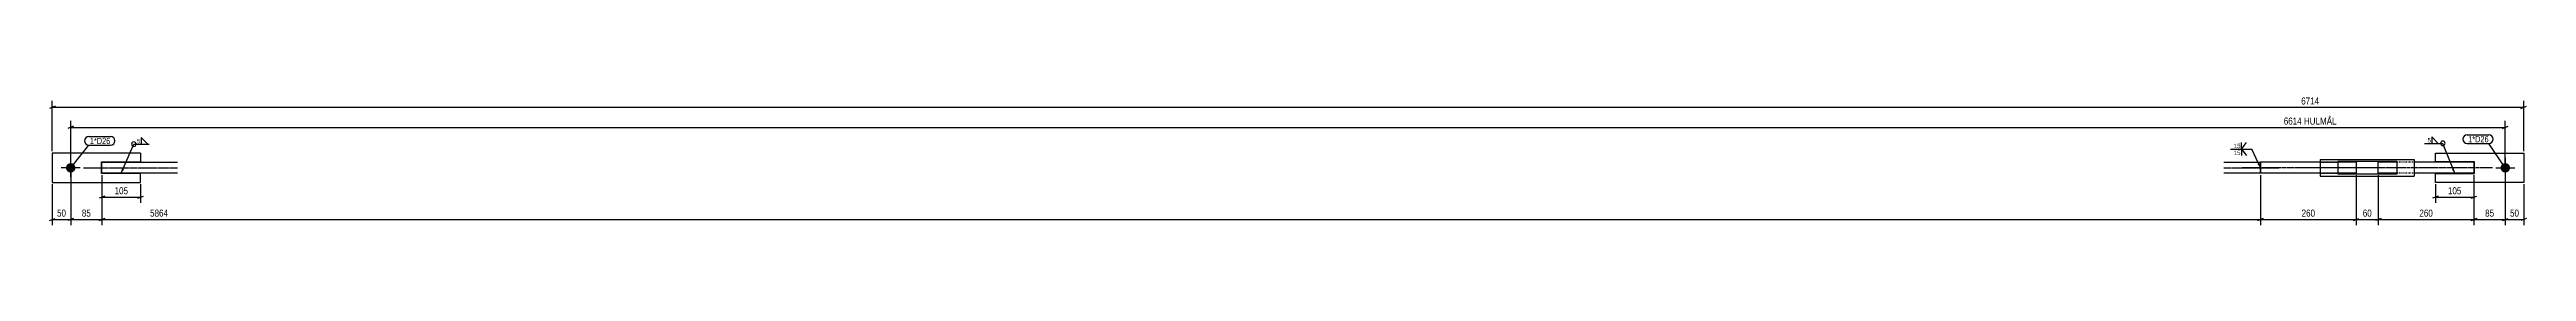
# Model space of a CAD drawing. Header units: millimetres. Extents: x 12 to 19728, y -28 to 365.
# Drawn here: x 12999 to 19728, y 12 to 365 of the extents above; entities that cross this region are included whole.
import ezdxf

# ---------------------------------------------------------------- set-up
doc = ezdxf.new("R2010")
doc.units = ezdxf.units.MM
doc.linetypes.add('DXK_LINE_DOT2', pattern=[3.9198, 1.9599, -1.9599])
doc.linetypes.add('DXK_LINE_DOT3', pattern=[5.9187, 2.979, -0.9799, 0.9799, -0.9799])
for name, color, linetype in [('MÅLSÆTNING', 7, 'Continuous'), ('STÅL', 7, 'Continuous'), ('TEKST', 7, 'Continuous')]:
    doc.layers.add(name, color=color, linetype=linetype)
doc.styles.add('Arial Narrow', font='ARIALN.TTF', dxfattribs={"height": 0.2})

msp = doc.modelspace()

# ---------------------------------------------------------------- hatches: boundary and pattern name
at = {"layer": 'STÅL', "linetype": 'Continuous'}
for points in [[(13057, 155.8, -1), (13057, 181.8, -1)], [(19670.6, 181.8, -1), (19670.6, 155.8, -1)]]:
    msp.add_hatch(color=96, dxfattribs=at).paths.add_polyline_path(points)
at = {"layer": 'TEKST', "linetype": 'Continuous'}
msp.add_hatch(color=3, dxfattribs=at).paths.add_polyline_path([(19003.2, 181.5), (19005.6, 168.8), (18997.5, 178.9)])

# ---------------------------------------------------------------- linework, layer by layer
at = {"layer": 'MÅLSÆTNING', "color": 7, "linetype": 'Continuous'}
for p, q in [((13014.5, 336.6), (12999.5, 330.6)), ((13007, 213.8), (13007, 351.3)), ((19713.1, 330.6), (19728.1, 336.6)), ((19720.6, 213.8), (19720.6, 351.3)), ((13007, 333.6), (19720.6, 333.6)), ((13064.5, 281.8), (13049.5, 275.8)), ((13057, 173.8), (13057, 296.6)), ((13057, 278.8), (19670.6, 278.8)), ((19663.1, 275.8), (19678.1, 281.8)), ((19670.6, 173.8), (19670.6, 296.6)), ((13057, 163.8), (13057, 12)), ((13142, 148.8), (13142, 72.9)), ((19005.6, 148.8), (19005.6, 12)), ((19005.6, 148.8), (19005.6, 12)), ((19265.6, 148.8), (19265.6, 12)), ((19325.6, 148.8), (19325.6, 12)), ((19325.6, 148.8), (19325.6, 12)), ((19585.6, 148.8), (19585.6, 12)), ((19670.6, 163.8), (19670.6, 12)), ((13007, 123.8), (13007, 12)), ((13149.5, 91.9), (13134.5, 85.9)), ((13142, 88.9), (13247, 88.9)), ((13239.5, 85.9), (13254.5, 91.9)), ((13247, 123.8), (13247, 72.9)), ((19720.6, 123.8), (19720.6, 12)), ((12999.5, 25), (13014.5, 31)), ((13007, 28), (13057, 28)), ((13064.5, 31), (13049.5, 25)), ((13149.5, 31), (13134.5, 25)), ((13134.5, 25), (13149.5, 31)), ((13142, 28), (19005.6, 28)), ((19013.1, 31), (18998.1, 25)), ((18998.1, 25), (19013.1, 31)), ((19258.1, 25), (19273.1, 31)), ((19265.6, 28), (19325.6, 28)), ((19333.1, 31), (19318.1, 25)), ((19333.1, 31), (19318.1, 25)), ((19593.1, 31), (19578.1, 25)), ((19663.1, 25), (19678.1, 31)), ((19670.6, 28), (19720.6, 28)), ((19728.1, 31), (19713.1, 25))]:
    msp.add_line(p, q, dxfattribs=at)
at = {"layer": 'STÅL', "color": 2, "linetype": 'Continuous'}
for p, q in [((13247, 208.8), (13007, 208.8)), ((13007, 208.8), (13007, 128.8)), ((13247, 208.8), (13247, 184.8)), ((19480.6, 184.8), (19480.6, 208.8)), ((19480.6, 208.8), (19720.6, 208.8)), ((19720.6, 208.8), (19720.6, 128.8)), ((13141, 152.8), (13141, 184.8)), ((13141, 184.8), (13247, 184.8)), ((13247, 152.8), (13141, 152.8)), ((13142, 183.8), (13347, 183.8)), ((13142, 153.8), (13142, 183.8)), ((13347, 153.8), (13142, 153.8)), ((13247, 128.8), (13247, 152.8)), ((18905.6, 183.8), (19005.6, 183.8)), ((19005.6, 153.8), (18905.6, 153.8)), ((19168.1, 183.8), (19005.6, 183.8)), ((19005.6, 153.8), (19005.6, 183.8)), ((19005.6, 183.8), (19005.6, 181.8)), ((19005.6, 181.8), (19005.6, 153.8)), ((19168.1, 153.8), (19005.6, 153.8)), ((19168.1, 191.3), (19423.1, 191.3)), ((19168.1, 191.3), (19168.1, 149.3)), ((19168.1, 149.3), (19168.1, 146.3)), ((19168.1, 146.3), (19423.1, 146.3)), ((19375.6, 186.3), (19215.6, 186.3)), ((19215.6, 186.3), (19215.6, 151.3)), ((19265.6, 183.8), (19215.6, 183.8)), ((19265.6, 153.8), (19215.6, 153.8)), ((19375.6, 151.3), (19215.6, 151.3)), ((19265.6, 183.8), (19265.6, 153.8)), ((19375.6, 183.8), (19325.6, 183.8)), ((19325.6, 153.8), (19325.6, 183.8)), ((19375.6, 153.8), (19325.6, 153.8)), ((19375.6, 186.3), (19375.6, 151.3)), ((19423.1, 191.3), (19423.1, 146.3)), ((19585.6, 183.8), (19423.1, 183.8)), ((19585.6, 153.8), (19423.1, 153.8)), ((19586.6, 184.8), (19480.6, 184.8)), ((19480.6, 128.8), (19480.6, 152.8)), ((19480.6, 152.8), (19586.6, 152.8)), ((19585.6, 183.8), (19585.6, 161.3)), ((19585.6, 161.3), (19585.6, 153.8)), ((19586.6, 152.8), (19586.6, 184.8)), ((13007, 128.8), (13247, 128.8)), ((19720.6, 128.8), (19480.6, 128.8))]:
    msp.add_line(p, q, dxfattribs=at)
at = {"layer": 'STÅL', "color": 96, "linetype": 'Continuous'}
for p, q in [((13083, 168.8), (13031, 168.8)), ((13057, 142.8), (13057, 194.8)), ((19644.6, 168.8), (19696.6, 168.8)), ((19670.6, 194.8), (19670.6, 142.8))]:
    msp.add_line(p, q, dxfattribs=at)
at = {"layer": 'STÅL', "color": 7, "linetype": 'DXK_LINE_DOT3'}
for p, q in [((13092, 168.8), (13347, 168.8)), ((18905.6, 168.8), (19055.6, 168.8)), ((19315.6, 168.8), (18955.6, 168.8)), ((19275.6, 168.8), (19118.1, 168.8)), ((19635.6, 168.8), (19275.6, 168.8))]:
    msp.add_line(p, q, dxfattribs=at)
at = {"layer": 'STÅL', "color": 7, "linetype": 'DXK_LINE_DOT2'}
for p, q in [((19215.6, 183.8), (19168.1, 183.8)), ((19168.1, 183.8), (19215.6, 183.8)), ((19215.6, 153.8), (19168.1, 153.8)), ((19168.1, 153.8), (19215.6, 153.8)), ((19423.1, 183.8), (19375.6, 183.8)), ((19423.1, 153.8), (19375.6, 153.8))]:
    msp.add_line(p, q, dxfattribs=at)

# ---------------------------------------------------------------- wipeouts: each hides what was drawn before it
at = {"color": 0}
msp.add_wipeout([(18949.2, 221.4), (18949.2, 235.9), (18932, 235.9), (18932, 221.4)], dxfattribs=at).dxf.layer = 'TEKST'

# ---------------------------------------------------------------- next in the draw order: linework, layer by layer
at = {"layer": 'TEKST', "color": 3, "linetype": 'Continuous'}
for q in [(18967.9, 237.7), (18953.6, 237.7)]:
    msp.add_line((18953.6, 219.9), q, dxfattribs=at)

# ---------------------------------------------------------------- next in the draw order: wipeouts: each hides what was drawn before it
at = {"color": 0}
for points, layer in [([(19169, 337.3), (19169, 365.3), (19112.2, 365.3), (19112.2, 337.3)], 'MÅLSÆTNING'), ([(13216.8, 92.7), (13216.8, 120.7), (13172.2, 120.7), (13172.2, 92.7)], 'MÅLSÆTNING'), ([(13048.2, 31.8), (13048.2, 59.8), (13015.8, 59.8), (13015.8, 31.8)], 'MÅLSÆTNING'), ([(13325.4, 31.8), (13325.4, 59.8), (13268.6, 59.8), (13268.6, 31.8)], 'MÅLSÆTNING'), ([(19711.8, 31.8), (19711.8, 59.8), (19679.4, 59.8), (19679.4, 31.8)], 'MÅLSÆTNING'), ([(13245.9, 234.7), (13245.9, 249.2), (13236.2, 249.2), (13236.2, 234.7)], 'TEKST'), ([(19468.2, 236.9), (19468.2, 251.4), (19458.6, 251.4), (19458.6, 236.9)], 'TEKST'), ([(19623.2, 238.3), (19623.2, 255.8), (19569.9, 255.8), (19569.9, 238.3)], 'TEKST')]:
    msp.add_wipeout(points, dxfattribs=at).dxf.layer = layer

# ---------------------------------------------------------------- next in the draw order: hatches: boundary and pattern name
at = {"layer": 'TEKST', "linetype": 'Continuous'}
msp.add_hatch(color=3, dxfattribs=at).paths.add_polyline_path([(13201.8, 164), (13194, 153.8), (13196.1, 166.5)])

# ---------------------------------------------------------------- next in the draw order: linework, layer by layer
at = {"layer": 'MÅLSÆTNING', "color": 7, "linetype": 'Continuous'}
for p, q in [((13057, 163.8), (13057, 12)), ((13142, 148.8), (13142, 12)), ((13142, 148.8), (13142, 12)), ((19670.6, 163.8), (19670.6, 12)), ((13064.5, 31), (13049.5, 25)), ((13057, 28), (13142, 28)), ((19585.6, 28), (19670.6, 28)), ((19663.1, 25), (19678.1, 31))]:
    msp.add_line(p, q, dxfattribs=at)
at = {"layer": 'TEKST', "color": 3, "linetype": 'Continuous'}
for p, q in [((13194, 153.8), (13228.5, 233.2)), ((13228.5, 233.2), (13269.9, 233.2)), ((13266.3, 233.2), (13248.4, 251)), ((13248.4, 251), (13248.4, 233.2)), ((13248.4, 233.2), (13266.3, 233.2)), ((19450.8, 235.4), (19500.9, 235.4)), ((19488.6, 235.4), (19470.8, 253.3)), ((19470.8, 253.3), (19470.8, 235.4)), ((19470.8, 235.4), (19488.6, 235.4))]:
    msp.add_line(p, q, dxfattribs=at)
for centre, start, end in [((13228.5, 233.2), 90, 270), ((13228.5, 233.2), 270, 90), ((19500.9, 235.4), 90, 270), ((19500.9, 235.4), 270, 90)]:
    msp.add_arc(centre, 6.25, start, end, dxfattribs=at)

# ---------------------------------------------------------------- next in the draw order: texts
at = {"layer": 'MÅLSÆTNING', "color": 3, "style": 'Arial Narrow'}
for s, p in [('6714', (19116.2, 341.3)), ('105', (13176.2, 96.7)), ('50', (13019.8, 35.8)), ('5864', (13272.6, 35.8)), ('50', (19683.4, 35.8))]:
    msp.add_text(s, height=19.09, dxfattribs=at).set_placement(p)
at = {"layer": 'TEKST', "color": 3, "style": 'Arial Narrow'}
for p in [(13237.2, 235.7), (19459.6, 237.9)]:
    msp.add_text('5', height=11.9, dxfattribs=at).set_placement(p)

# ---------------------------------------------------------------- next in the draw order: wipeouts: each hides what was drawn before it
at = {"color": 0, "linetype": 'Continuous'}
msp.add_wipeout([(18949.2, 202.6), (18949.2, 217.1), (18932, 217.1), (18932, 202.6)], dxfattribs=at).dxf.layer = 'TEKST'
at = {"color": 0}
msp.add_wipeout([(19623.2, 238.3), (19623.2, 255.8), (19569.9, 255.8), (19569.9, 238.3)], dxfattribs=at).dxf.layer = 'TEKST'

# ---------------------------------------------------------------- next in the draw order: linework, layer by layer
at = {"layer": 'TEKST', "color": 3, "linetype": 'Continuous'}
for p, q in [((18924.3, 219.9), (18982, 219.9)), ((18953.6, 219.9), (18967.9, 202)), ((18953.6, 219.9), (18953.6, 202)), ((19005.6, 168.8), (18982, 219.9))]:
    msp.add_line(p, q, dxfattribs=at)
at = {"layer": 'TEKST', "color": 7, "linetype": 'Continuous'}
for p, q in [((19566.9, 258.8), (19626.2, 258.8)), ((19566.9, 235.3), (19626.2, 235.3)), ((19670.6, 168.8), (19626.2, 235.3))]:
    msp.add_line(p, q, dxfattribs=at)
for centre, start, end in [((19566.9, 247.1), 90, 270), ((19626.2, 247.1), 270, 90)]:
    msp.add_arc(centre, 11.7, start, end, dxfattribs=at)

# ---------------------------------------------------------------- next in the draw order: texts
at = {"layer": 'TEKST', "color": 3, "style": 'Arial Narrow'}
for s, height, p in [('15', 11.93, (18933, 222.4)), ('1*D26', 16.7, (19569.9, 238.3))]:
    msp.add_text(s, height=height, dxfattribs=at).set_placement(p)
at = {"layer": 'TEKST', "color": 3, "linetype": 'Continuous', "style": 'Arial Narrow'}
msp.add_text('15', height=11.93, dxfattribs=at).set_placement((18933, 203.6))

# ---------------------------------------------------------------- next in the draw order: wipeouts: each hides what was drawn before it
at = {"color": 0}
for points, layer in [([(19216.5, 282.6), (19216.5, 310.6), (19064.8, 310.6), (19064.8, 282.6)], 'MÅLSÆTNING'), ([(13115.7, 31.8), (13115.7, 59.8), (13083.3, 59.8), (13083.3, 31.8)], 'MÅLSÆTNING'), ([(19644.3, 31.8), (19644.3, 59.8), (19611.9, 59.8), (19611.9, 31.8)], 'MÅLSÆTNING'), ([(13162.4, 233.6), (13162.4, 251.1), (13109.1, 251.1), (13109.1, 233.6)], 'TEKST')]:
    msp.add_wipeout(points, dxfattribs=at).dxf.layer = layer

# ---------------------------------------------------------------- next in the draw order: linework, layer by layer
at = {"layer": 'MÅLSÆTNING', "color": 7, "linetype": 'Continuous'}
for p, q in [((19585.6, 148.8), (19585.6, 12)), ((19585.6, 148.8), (19585.6, 72.9)), ((19578.1, 85.9), (19593.1, 91.9)), ((19325.6, 28), (19585.6, 28)), ((19578.1, 25), (19593.1, 31))]:
    msp.add_line(p, q, dxfattribs=at)

# ---------------------------------------------------------------- next in the draw order: texts
at = {"layer": 'MÅLSÆTNING', "color": 3, "style": 'Arial Narrow'}
for s, height, p in [('6614 HULMÅL', 19.089, (19068.8, 286.6)), ('85', 19.09, (13087.3, 35.8)), ('85', 19.09, (19615.9, 35.8))]:
    msp.add_text(s, height=height, dxfattribs=at).set_placement(p)

# ---------------------------------------------------------------- next in the draw order: wipeouts: each hides what was drawn before it
at = {"color": 0}
msp.add_wipeout([(13162.4, 233.6), (13162.4, 251.1), (13109.1, 251.1), (13109.1, 233.6)], dxfattribs=at).dxf.layer = 'TEKST'

# ---------------------------------------------------------------- next in the draw order: linework, layer by layer
at = {"layer": 'TEKST', "color": 7, "linetype": 'Continuous'}
for p, q in [((13057, 168.8), (13106.1, 230.6)), ((13106.1, 254.1), (13165.4, 254.1)), ((13106.1, 230.6), (13165.4, 230.6))]:
    msp.add_line(p, q, dxfattribs=at)
for centre, radius, start, end in [((13106.1, 242.4), 11.7, 90, 270), ((13165.4, 242.4), 11.8, 270, 90)]:
    msp.add_arc(centre, radius, start, end, dxfattribs=at)

# ---------------------------------------------------------------- next in the draw order: texts
at = {"layer": 'TEKST', "color": 3, "style": 'Arial Narrow'}
msp.add_text('1*D26', height=16.7, dxfattribs=at).set_placement((13109.1, 233.6))

# ---------------------------------------------------------------- next in the draw order: wipeouts: each hides what was drawn before it
at = {"color": 0}
for points in [[(19311.8, 31.8), (19311.8, 59.8), (19279.4, 59.8), (19279.4, 31.8)], [(19477.9, 31.8), (19477.9, 59.8), (19433.3, 59.8), (19433.3, 31.8)]]:
    msp.add_wipeout(points, dxfattribs=at).dxf.layer = 'MÅLSÆTNING'

# ---------------------------------------------------------------- next in the draw order: linework, layer by layer
at = {"layer": 'MÅLSÆTNING', "color": 7, "linetype": 'Continuous'}
for p, q in [((19265.6, 148.8), (19265.6, 12)), ((19488.1, 91.9), (19473.1, 85.9)), ((19480.6, 123.8), (19480.6, 72.9)), ((19480.6, 88.9), (19585.6, 88.9)), ((19005.6, 28), (19265.6, 28)), ((19258.1, 25), (19273.1, 31))]:
    msp.add_line(p, q, dxfattribs=at)

# ---------------------------------------------------------------- next in the draw order: texts
at = {"layer": 'MÅLSÆTNING', "color": 3, "style": 'Arial Narrow'}
for s, p in [('60', (19283.4, 35.8)), ('260', (19437.3, 35.8))]:
    msp.add_text(s, height=19.09, dxfattribs=at).set_placement(p)

# ---------------------------------------------------------------- next in the draw order: wipeouts: each hides what was drawn before it
at = {"color": 0}
for points in [[(19555.4, 92.7), (19555.4, 120.7), (19510.8, 120.7), (19510.8, 92.7)], [(19157.9, 31.8), (19157.9, 59.8), (19113.3, 59.8), (19113.3, 31.8)]]:
    msp.add_wipeout(points, dxfattribs=at).dxf.layer = 'MÅLSÆTNING'

# ---------------------------------------------------------------- next in the draw order: hatches: boundary and pattern name
at = {"layer": 'TEKST', "linetype": 'Continuous'}
msp.add_hatch(color=3, dxfattribs=at).paths.add_polyline_path([(19531.4, 166.6), (19533.1, 153.8), (19525.6, 164.3)])

# ---------------------------------------------------------------- next in the draw order: linework, layer by layer
at = {"layer": 'TEKST', "color": 3, "linetype": 'Continuous'}
msp.add_line((19533.1, 153.8), (19500.9, 235.4), dxfattribs=at)

# ---------------------------------------------------------------- next in the draw order: texts
at = {"layer": 'MÅLSÆTNING', "color": 3, "style": 'Arial Narrow'}
for s, p in [('105', (19514.8, 96.7)), ('260', (19117.3, 35.8))]:
    msp.add_text(s, height=19.09, dxfattribs=at).set_placement(p)

doc.saveas('drawing.dxf')
